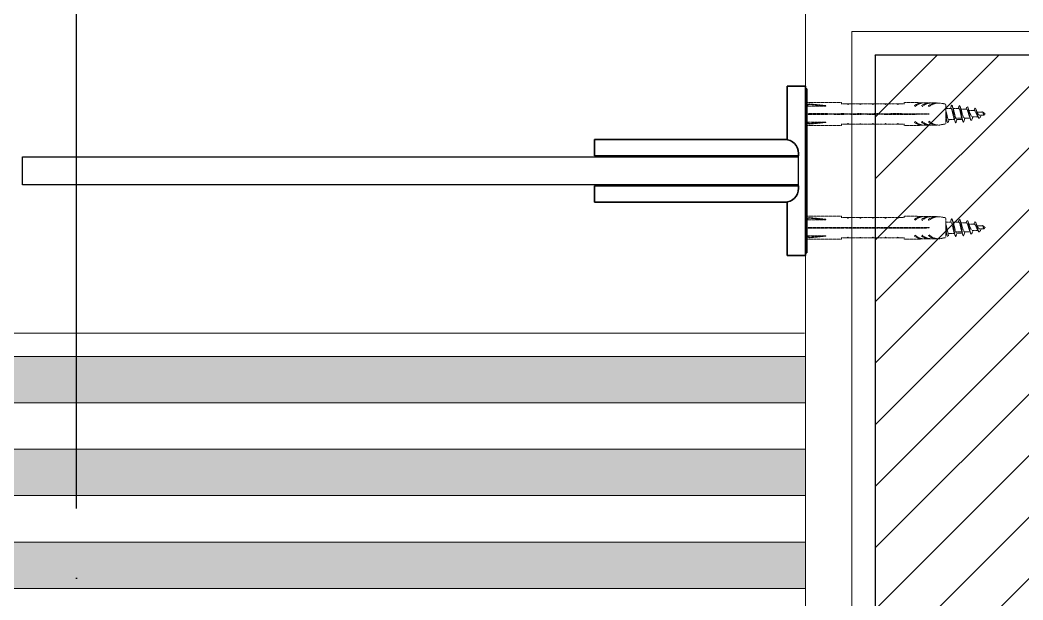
# Model space of a CAD drawing. Header units: inches. Extents: x 258415 to 640093, y 441672 to 945769.
# Drawn here: x 339791.5 to 340223.9, y 469379.2 to 469629.1 of the extents above; entities that cross this region are included whole.
import ezdxf

# ---------------------------------------------------------------- set-up
doc = ezdxf.new("R2010")
doc.units = ezdxf.units.IN
doc.header["$MEASUREMENT"] = 0
doc.linetypes.add('ACAD_ISO04W100', pattern=[30, 24, -3, 0, -3])
doc.linetypes.add('VERDECKT2', pattern=[0.1875, 0.125, -0.0625])
for name, color, linetype, lineweight in [('A-ANNO-IDEN', 4, 'Continuous', 18), ('Beschlag', 5, 'Continuous', 35), ('CQ Marble', 6, 'Continuous', 0), ('CQ plan and elev dimension', 252, 'Continuous', 35), ('Verdeckt', 250, 'VERDECKT2', 15)]:
    doc.layers.add(name, color=color, linetype=linetype, lineweight=lineweight)
for name, color, linetype in [('CQ Grg Gypsum', 41, 'Continuous'), ('CQ Wall plan', 3, 'Continuous'), ('GLASS INT', 4, 'Continuous'), ('grab bar', 7, 'Continuous'), ('Layer1', 1, 'Continuous'), ('xref grd floor$2$CQ Wall hatch_CHB', 8, 'Continuous')]:
    doc.layers.add(name, color=color, linetype=linetype)

# ---------------------------------------------------------------- blocks, each defined once
blk = doc.blocks.new('ff-12 wall plan')
at = {"layer": 'xref grd floor$2$CQ Wall hatch_CHB'}
h = blk.add_hatch(dxfattribs=at)
h.set_pattern_fill('ANSI31,_O', color=8, scale=150)
h.set_pattern_definition([(45, (0, 0), (-13.25825215, 13.25825215), [])])
h.paths.add_polyline_path([(310881.99, 469614.09), (310981.99, 469614.09), (310981.99, 467714.09), (310881.99, 467714.09)])
at = {"layer": 'CQ Wall plan'}
for q in [(310881.99, 467714.09, 0), (310981.99, 469614.09, 0)]:
    blk.add_line((310881.99, 469614.09, 0), q, dxfattribs=at)
blk = doc.blocks.new('ff-12 section line')
at = {"layer": 'Layer1', "linetype": 'ACAD_ISO04W100', "ltscale": 10}
blk.add_line((300724.23, 465241.23, 0), (300724.23, 470701.95, 0), dxfattribs=at)
blk = doc.blocks.new('ff-12 marble')
at = {"layer": 'CQ Marble', "elevation": 0}
for points in [[(312405.44, 469434.09), (312405.44, 467944.11), (312105.01, 467944.11), (312105.01, 467744.09), (311312.49, 467744.09), (311312.49, 467944.11), (311011.99, 467944.11), (311011.99, 469644.09), (310851.99, 469644.09), (310851.99, 467944.11)], [(312425.44, 469439.09), (312425.44, 467924.11), (312125.01, 467924.11), (312125.01, 467724.09), (311292.49, 467724.09), (311292.49, 467924.11), (310991.99, 467924.11), (310991.99, 469624.09), (310871.99, 469624.09), (310871.99, 467944.11)]]:
    blk.add_lwpolyline(points, dxfattribs=at)
blk = doc.blocks.new('mwe agitus L_7110 plan')
at = {"layer": 'Beschlag'}
for p, q in [((114944.03, 7980.54), (114936.03, 7980.54)), ((114936.03, 7974.54), (114936.03, 7980.54)), ((114944.03, 7980.54), (114944.03, 7974.54)), ((114944.03, 7979.34), (114944.53, 7979.34)), ((114944.53, 7979.34), (114944.53, 7974.54)), ((114936.03, 7974.54), (114936.03, 7957.45)), ((114944.03, 7913.54), (114944.03, 7974.54)), ((114944.53, 7913.54), (114944.53, 7974.54)), ((114853.03, 7957.54), (114859.03, 7957.54)), ((114853.03, 7957.54), (114853.03, 7950.54)), ((114859.03, 7957.54), (114935.03, 7957.54)), ((114935.03, 7957.54), (114936.03, 7957.54)), ((114936.03, 7957.54), (114936.03, 7957.45)), ((114941.03, 7951.54), (114941.03, 7950.54)), ((114859.03, 7950.54), (114853.03, 7950.54)), ((114854.23, 7950.54), (114854.23, 7950.04)), ((114941.03, 7950.54), (114859.03, 7950.54)), ((114940.84, 7950.04), (114940.84, 7950.54)), ((114855.24, 7937.54), (114855.24, 7938.04)), ((114940.84, 7937.54), (114940.84, 7938.04)), ((114853.03, 7937.54), (114853.03, 7930.54)), ((114853.03, 7937.54), (114859.03, 7937.54)), ((114859.03, 7937.54), (114941.03, 7937.54)), ((114941.03, 7937.54), (114941.03, 7936.54)), ((114859.03, 7930.54), (114853.03, 7930.54)), ((114935.03, 7930.54), (114859.03, 7930.54)), ((114936.03, 7930.54), (114935.03, 7930.54)), ((114936.03, 7930.62), (114936.03, 7930.54)), ((114936.03, 7930.62), (114936.03, 7913.54)), ((114936.03, 7907.54), (114936.03, 7913.54)), ((114944.03, 7913.54), (114944.03, 7907.54)), ((114944.53, 7913.54), (114944.53, 7908.74)), ((114944.03, 7908.74), (114944.53, 7908.74)), ((114944.03, 7907.54), (114936.03, 7907.54))]:
    blk.add_line(p, q, dxfattribs=at)
for centre, start, end in [((114935.03, 7951.54), 0, 90), ((114935.03, 7936.54), 270, 0)]:
    blk.add_arc(centre, 6, start, end, dxfattribs=at)
at = {"layer": 'Verdeckt'}
for p, q in [((114959.53, 7973.54), (114944.53, 7973.54)), ((114945.53, 7972.89), (114944.53, 7972.16)), ((114945.53, 7972.67), (114944.53, 7971.98)), ((114952.8, 7972.16), (114945.53, 7972.89)), ((114945.53, 7972.89), (114945.53, 7972.67)), ((114952.8, 7971.98), (114945.53, 7972.67)), ((114959.53, 7973.54), (114959.53, 7972.72)), ((114959.53, 7972.96), (114961.28, 7972.96)), ((114961.28, 7972.96), (114962.2, 7972.96)), ((114962.2, 7972.96), (114966.68, 7972.96)), ((114966.68, 7972.96), (114967.6, 7972.96)), ((114967.6, 7972.96), (114972.08, 7972.96)), ((114972.08, 7972.96), (114973, 7972.96)), ((114973, 7972.96), (114977.48, 7972.96)), ((114977.48, 7972.96), (114978.4, 7972.96)), ((114978.4, 7972.96), (114982.88, 7972.96)), ((114982.88, 7972.96), (114983.8, 7972.96)), ((114983.8, 7972.96), (114986.53, 7972.96)), ((114986.53, 7973.53), (114986.53, 7972.72)), ((114994.43, 7973.4), (114986.53, 7973.53)), ((114994.43, 7973.31), (114994.43, 7973.4)), ((114997.77, 7973.35), (114995.53, 7973.39)), ((114997.77, 7973.35), (114997.77, 7973.3)), ((115000.77, 7973.3), (114998.53, 7973.34)), ((115000.77, 7973.3), (115000.77, 7973.25)), ((115001.84, 7973.27), (115001.19, 7973.28)), ((114952.8, 7971.98), (114944.53, 7971.98)), ((114945.53, 7968.69), (114944.53, 7968.67)), ((114945.53, 7968.38), (114944.53, 7968.41)), ((114953.53, 7968.69), (114945.53, 7968.69)), ((114945.53, 7968.69), (114945.53, 7968.38)), ((114953.53, 7968.38), (114945.53, 7968.38)), ((114952.8, 7971.98), (114952.8, 7972.16)), ((114960.73, 7968.69), (114953.53, 7968.67)), ((114953.53, 7968.69), (114953.53, 7968.38)), ((114960.73, 7968.38), (114953.53, 7968.41)), ((114967.93, 7968.69), (114960.73, 7968.67)), ((114960.73, 7968.69), (114960.73, 7968.38)), ((114967.93, 7968.38), (114960.73, 7968.41)), ((114975.13, 7968.69), (114967.93, 7968.67)), ((114967.93, 7968.69), (114967.93, 7968.38)), ((114975.13, 7968.38), (114967.93, 7968.41)), ((114982.33, 7968.69), (114975.13, 7968.67)), ((114975.13, 7968.69), (114975.13, 7968.38)), ((114982.33, 7968.38), (114975.13, 7968.41)), ((114997.33, 7968.67), (114982.33, 7968.69)), ((114982.33, 7968.69), (114982.33, 7968.38)), ((114997.33, 7968.41), (114982.33, 7968.38)), ((114997.33, 7968.67), (114997.33, 7968.41)), ((115004.53, 7972.38), (115004.53, 7964.69)), ((115006.69, 7970.97), (115004.53, 7970.97)), ((115010.09, 7970.97), (115007.62, 7970.97)), ((115011.03, 7970.6), (115012.14, 7970.6)), ((115012.14, 7970.6), (115013.46, 7970.6)), ((115014.48, 7969.99), (115015.53, 7969.99)), ((115015.53, 7969.99), (115016.85, 7969.99)), ((115017.96, 7969.38), (115018.9, 7969.38)), ((115018.9, 7969.38), (115020.23, 7969.38)), ((114944.53, 7965.09), (114952.8, 7965.09)), ((114945.53, 7964.41), (114944.53, 7965.09)), ((114945.53, 7964.18), (114944.53, 7964.91)), ((114952.8, 7965.09), (114945.53, 7964.41)), ((114952.8, 7964.91), (114945.53, 7964.18)), ((114945.53, 7964.41), (114945.53, 7964.18)), ((114952.8, 7964.91), (114952.8, 7965.09)), ((114959.53, 7964.35), (114959.53, 7963.54)), ((114959.53, 7964.11), (114961.28, 7964.11)), ((114961.28, 7964.11), (114962.2, 7964.11)), ((114962.2, 7964.11), (114966.68, 7964.11)), ((114966.68, 7964.11), (114967.6, 7964.11)), ((114967.6, 7964.11), (114972.08, 7964.11)), ((114972.08, 7964.11), (114973, 7964.11)), ((114973, 7964.11), (114977.48, 7964.11)), ((114977.48, 7964.11), (114978.4, 7964.11)), ((114978.4, 7964.11), (114982.88, 7964.11)), ((114982.88, 7964.11), (114983.8, 7964.11)), ((114983.8, 7964.11), (114986.53, 7964.11)), ((114986.53, 7964.35), (114986.53, 7963.55)), ((115004.8, 7966.1), (115004.53, 7966.1)), ((115008.2, 7966.1), (115005.73, 7966.1)), ((115010.05, 7966.77), (115008.72, 7966.77)), ((115009.11, 7966.17), (115010.44, 7966.17)), ((115011.38, 7966.77), (115010.05, 7966.77)), ((115010.44, 7966.17), (115011.58, 7966.17)), ((115012.5, 7966.78), (115013.83, 7966.78)), ((115013.83, 7966.78), (115014.94, 7966.78)), ((115015.89, 7967.39), (115017.22, 7967.39)), ((115017.22, 7967.39), (115018.27, 7967.39)), ((115019.24, 7967.99), (115020.57, 7967.99)), ((115020.57, 7967.99), (115020.87, 7967.99)), ((114959.53, 7963.54), (114944.53, 7963.54)), ((114986.53, 7963.55), (114994.43, 7963.68)), ((114994.43, 7963.68), (114994.43, 7963.76)), ((114997.77, 7963.72), (114995.53, 7963.69)), ((114997.77, 7963.77), (114997.77, 7963.72)), ((115000.77, 7963.77), (114998.53, 7963.74)), ((115000.77, 7963.82), (115000.77, 7963.77)), ((115001.19, 7963.79), (115001.84, 7963.8)), ((114959.53, 7924.54), (114944.53, 7924.54)), ((114945.53, 7923.89), (114944.53, 7923.16)), ((114945.53, 7923.67), (114944.53, 7922.98)), ((114952.8, 7922.98), (114944.53, 7922.98)), ((114952.8, 7923.16), (114945.53, 7923.89)), ((114945.53, 7923.89), (114945.53, 7923.67)), ((114952.8, 7922.98), (114945.53, 7923.67)), ((114952.8, 7922.98), (114952.8, 7923.16)), ((114959.53, 7924.54), (114959.53, 7923.72)), ((114959.53, 7923.96), (114961.28, 7923.96)), ((114961.28, 7923.96), (114962.2, 7923.96)), ((114962.2, 7923.96), (114966.68, 7923.96)), ((114966.68, 7923.96), (114967.6, 7923.96)), ((114967.6, 7923.96), (114972.08, 7923.96)), ((114972.08, 7923.96), (114973, 7923.96)), ((114973, 7923.96), (114977.48, 7923.96)), ((114977.48, 7923.96), (114978.4, 7923.96)), ((114978.4, 7923.96), (114982.88, 7923.96)), ((114982.88, 7923.96), (114983.8, 7923.96)), ((114983.8, 7923.96), (114986.53, 7923.96)), ((114986.53, 7924.53), (114986.53, 7923.72)), ((114994.43, 7924.4), (114986.53, 7924.53)), ((114994.43, 7924.31), (114994.43, 7924.4)), ((114997.77, 7924.35), (114995.53, 7924.39)), ((114997.77, 7924.35), (114997.77, 7924.3)), ((115000.77, 7924.3), (114998.53, 7924.34)), ((115000.77, 7924.3), (115000.77, 7924.25)), ((115001.84, 7924.27), (115001.19, 7924.28)), ((115004.53, 7923.38), (115004.53, 7915.69)), ((115006.69, 7921.97), (115004.53, 7921.97)), ((115010.09, 7921.97), (115007.62, 7921.97)), ((115011.03, 7921.6), (115012.14, 7921.6)), ((115012.14, 7921.6), (115013.46, 7921.6)), ((115014.48, 7920.99), (115015.53, 7920.99)), ((115015.53, 7920.99), (115016.85, 7920.99)), ((114945.53, 7919.69), (114944.53, 7919.67)), ((114945.53, 7919.38), (114944.53, 7919.41)), ((114953.53, 7919.69), (114945.53, 7919.69)), ((114945.53, 7919.69), (114945.53, 7919.38)), ((114953.53, 7919.38), (114945.53, 7919.38)), ((114960.73, 7919.69), (114953.53, 7919.67)), ((114953.53, 7919.69), (114953.53, 7919.38)), ((114960.73, 7919.38), (114953.53, 7919.41)), ((114967.93, 7919.69), (114960.73, 7919.67)), ((114960.73, 7919.69), (114960.73, 7919.38)), ((114967.93, 7919.38), (114960.73, 7919.41)), ((114975.13, 7919.69), (114967.93, 7919.67)), ((114967.93, 7919.69), (114967.93, 7919.38)), ((114975.13, 7919.38), (114967.93, 7919.41)), ((114982.33, 7919.69), (114975.13, 7919.67)), ((114975.13, 7919.69), (114975.13, 7919.38)), ((114982.33, 7919.38), (114975.13, 7919.41)), ((114997.33, 7919.67), (114982.33, 7919.69)), ((114982.33, 7919.69), (114982.33, 7919.38)), ((114997.33, 7919.41), (114982.33, 7919.38)), ((114997.33, 7919.67), (114997.33, 7919.41)), ((115004.8, 7917.1), (115004.53, 7917.1)), ((115008.2, 7917.1), (115005.73, 7917.1)), ((115010.05, 7917.77), (115008.72, 7917.77)), ((115009.11, 7917.17), (115010.44, 7917.17)), ((115011.38, 7917.77), (115010.05, 7917.77)), ((115010.44, 7917.17), (115011.58, 7917.17)), ((115012.5, 7917.78), (115013.83, 7917.78)), ((115013.83, 7917.78), (115014.94, 7917.78)), ((115015.89, 7918.39), (115017.22, 7918.39)), ((115017.22, 7918.39), (115018.27, 7918.39)), ((115017.96, 7920.38), (115018.9, 7920.38)), ((115018.9, 7920.38), (115020.23, 7920.38)), ((115019.24, 7918.99), (115020.57, 7918.99)), ((115020.57, 7918.99), (115020.87, 7918.99)), ((114944.53, 7916.09), (114952.8, 7916.09)), ((114945.53, 7915.41), (114944.53, 7916.09)), ((114945.53, 7915.18), (114944.53, 7915.91)), ((114959.53, 7914.54), (114944.53, 7914.54)), ((114952.8, 7916.09), (114945.53, 7915.41)), ((114952.8, 7915.91), (114945.53, 7915.18)), ((114945.53, 7915.41), (114945.53, 7915.18)), ((114952.8, 7915.91), (114952.8, 7916.09)), ((114959.53, 7915.35), (114959.53, 7914.54)), ((114959.53, 7915.11), (114961.28, 7915.11)), ((114961.28, 7915.11), (114962.2, 7915.11)), ((114962.2, 7915.11), (114966.68, 7915.11)), ((114966.68, 7915.11), (114967.6, 7915.11)), ((114967.6, 7915.11), (114972.08, 7915.11)), ((114972.08, 7915.11), (114973, 7915.11)), ((114973, 7915.11), (114977.48, 7915.11)), ((114977.48, 7915.11), (114978.4, 7915.11)), ((114978.4, 7915.11), (114982.88, 7915.11)), ((114982.88, 7915.11), (114983.8, 7915.11)), ((114983.8, 7915.11), (114986.53, 7915.11)), ((114986.53, 7915.35), (114986.53, 7914.55)), ((114986.53, 7914.55), (114994.43, 7914.68)), ((114994.43, 7914.68), (114994.43, 7914.76)), ((114997.77, 7914.72), (114995.53, 7914.69)), ((114997.77, 7914.77), (114997.77, 7914.72)), ((115000.77, 7914.77), (114998.53, 7914.74)), ((115000.77, 7914.82), (115000.77, 7914.77)), ((115001.19, 7914.79), (115001.84, 7914.8))]:
    blk.add_line(p, q, dxfattribs=at)
for centre, start, end in [((115013.83, 7960.03), 72.8934, 73.0878), ((115013.83, 7960.03), 47.8437, 55.5321), ((115013.83, 7977.04), 307.9894, 312.1563), ((115013.83, 7977.04), 295.5634, 296.893), ((115013.83, 7911.03), 72.8934, 73.0878), ((115013.83, 7928.04), 295.5634, 296.893), ((115013.83, 7911.03), 47.8437, 55.5321), ((115013.83, 7928.04), 307.9894, 312.1563)]:
    blk.add_arc(centre, 11.47, start, end, dxfattribs=at)
for centre, major_axis, ratio, start_param, end_param in [((114961.28, 7971.46), (1.73, 0), 0.866667, 0.991293, 1.570796), ((114962.2, 7971.46), (1.73, 0), 0.866667, 1.261443, 1.838647), ((114959.07, 7968.54), (-5.77, 0), 0.866667, 4.111542, 4.132886), ((114964.78, 7968.54), (0, 5), 0.866667, 0.579503, 0.600847), ((114963.12, 7971.46), (0, -1.5), 0.866667, 3.450946, 3.721096), ((114966.68, 7971.46), (1.73, 0), 0.866667, 0.991293, 1.570796), ((114967.6, 7971.46), (1.73, 0), 0.866667, 1.261443, 1.838647), ((114964.47, 7968.54), (-5.77, 0), 0.866667, 4.111542, 4.132886), ((114970.18, 7968.54), (0, 5), 0.866667, 0.579503, 0.600847), ((114968.52, 7971.46), (0, -1.5), 0.866667, 3.450946, 3.721096), ((114972.08, 7971.46), (1.73, 0), 0.866667, 0.991293, 1.570796), ((114973, 7971.46), (1.73, 0), 0.866667, 1.261443, 1.838647), ((114969.87, 7968.54), (-5.77, 0), 0.866667, 4.111542, 4.132886), ((114975.58, 7968.54), (0, 5), 0.866667, 0.579503, 0.600847), ((114973.92, 7971.46), (0, -1.5), 0.866667, 3.450946, 3.721096), ((114977.48, 7971.46), (1.73, 0), 0.866667, 0.991293, 1.570796), ((114978.4, 7971.46), (1.73, 0), 0.866667, 1.261443, 1.838647), ((114975.27, 7968.54), (-5.77, 0), 0.866667, 4.111542, 4.132886), ((114980.98, 7968.54), (0, 5), 0.866667, 0.579503, 0.600847), ((114979.32, 7971.46), (0, -1.5), 0.866667, 3.450946, 3.721096), ((114982.88, 7971.46), (1.73, 0), 0.866667, 0.991293, 1.570796), ((114983.8, 7971.46), (1.73, 0), 0.866667, 1.261443, 1.838647), ((114980.67, 7968.54), (-5.77, 0), 0.866667, 4.111542, 4.132886), ((114986.38, 7968.54), (0, 5), 0.866667, 0.579503, 0.600847), ((114984.72, 7971.46), (0, -1.5), 0.866667, 3.450946, 3.721096), ((114994.67, 7968.54), (-5.52, 0), 0.880795, 4.755156, 5.439333), ((114995.42, 7968.54), (-5.51, 0), 0.880795, 4.693469, 5.550969), ((114997.67, 7968.54), (-5.46, 0), 0.880795, 4.693469, 5.448877), ((114998.42, 7968.54), (-5.45, 0), 0.880795, 4.693469, 5.562932), ((115000.67, 7968.54), (-5.41, 0), 0.880795, 4.693469, 5.458708), ((115001.42, 7968.54), (-5.39, 0), 0.880795, 4.75662, 5.575317), ((114988, 7968.54), (0, 4.97), 0.881047, 5.42242, 5.531413), ((114991, 7968.54), (0, 4.92), 0.881047, 5.410757, 5.522083), ((114994, 7968.54), (0, 4.87), 0.881047, 5.398685, 5.512476), ((114961.28, 7965.61), (-1.73, 0), 0.866667, 1.570796, 2.1503), ((114962.2, 7965.61), (-1.73, 0), 0.866667, 1.302946, 1.880149), ((114959.07, 7968.54), (-5.77, 0), 0.866667, 2.1503, 2.171643), ((114964.78, 7968.54), (0, 5), 0.866667, 2.540746, 2.562089), ((114963.12, 7965.61), (0, 1.5), 0.866667, 2.562089, 2.83224), ((114966.68, 7965.61), (-1.73, 0), 0.866667, 1.570796, 2.1503), ((114967.6, 7965.61), (-1.73, 0), 0.866667, 1.302946, 1.880149), ((114964.47, 7968.54), (-5.77, 0), 0.866667, 2.1503, 2.171643), ((114970.18, 7968.54), (0, 5), 0.866667, 2.540746, 2.562089), ((114968.52, 7965.61), (0, 1.5), 0.866667, 2.562089, 2.83224), ((114972.08, 7965.61), (-1.73, 0), 0.866667, 1.570796, 2.1503), ((114973, 7965.61), (-1.73, 0), 0.866667, 1.302946, 1.880149), ((114969.87, 7968.54), (-5.77, 0), 0.866667, 2.1503, 2.171643), ((114975.58, 7968.54), (0, 5), 0.866667, 2.540746, 2.562089), ((114973.92, 7965.61), (0, 1.5), 0.866667, 2.562089, 2.83224), ((114977.48, 7965.61), (-1.73, 0), 0.866667, 1.570796, 2.1503), ((114978.4, 7965.61), (-1.73, 0), 0.866667, 1.302946, 1.880149), ((114975.27, 7968.54), (-5.77, 0), 0.866667, 2.1503, 2.171643), ((114980.98, 7968.54), (0, 5), 0.866667, 2.540746, 2.562089), ((114979.32, 7965.61), (0, 1.5), 0.866667, 2.562089, 2.83224), ((114982.88, 7965.61), (-1.73, 0), 0.866667, 1.570796, 2.1503), ((114983.8, 7965.61), (-1.73, 0), 0.866667, 1.302946, 1.880149), ((114980.67, 7968.54), (-5.77, 0), 0.866667, 2.1503, 2.171643), ((114986.38, 7968.54), (0, 5), 0.866667, 2.540746, 2.562089), ((114984.72, 7965.61), (0, 1.5), 0.866667, 2.562089, 2.83224), ((114988, 7968.54), (0, 4.97), 0.881047, 3.893365, 4.002358), ((114994.67, 7968.54), (-5.52, 0), 0.880795, 0.843853, 1.528029), ((114995.42, 7968.54), (-5.51, 0), 0.880795, 0.732216, 1.589716), ((114991, 7968.54), (0, 4.92), 0.881047, 3.902695, 4.014021), ((114997.67, 7968.54), (-5.46, 0), 0.880795, 0.834308, 1.589716), ((114998.42, 7968.54), (-5.45, 0), 0.880795, 0.720254, 1.589716), ((114994, 7968.54), (0, 4.87), 0.881047, 3.912302, 4.026093), ((115000.67, 7968.54), (-5.41, 0), 0.880795, 0.824478, 1.589716), ((115001.42, 7968.54), (-5.39, 0), 0.880795, 0.707868, 1.526566), ((114961.28, 7922.46), (1.73, 0), 0.866667, 0.991293, 1.570796), ((114962.2, 7922.46), (1.73, 0), 0.866667, 1.261443, 1.838647), ((114959.07, 7919.54), (-5.77, 0), 0.866667, 4.111542, 4.132886), ((114964.78, 7919.54), (0, 5), 0.866667, 0.579503, 0.600847), ((114963.12, 7922.46), (0, -1.5), 0.866667, 3.450946, 3.721096), ((114966.68, 7922.46), (1.73, 0), 0.866667, 0.991293, 1.570796), ((114967.6, 7922.46), (1.73, 0), 0.866667, 1.261443, 1.838647), ((114964.47, 7919.54), (-5.77, 0), 0.866667, 4.111542, 4.132886), ((114970.18, 7919.54), (0, 5), 0.866667, 0.579503, 0.600847), ((114968.52, 7922.46), (0, -1.5), 0.866667, 3.450946, 3.721096), ((114972.08, 7922.46), (1.73, 0), 0.866667, 0.991293, 1.570796), ((114973, 7922.46), (1.73, 0), 0.866667, 1.261443, 1.838647), ((114969.87, 7919.54), (-5.77, 0), 0.866667, 4.111542, 4.132886), ((114975.58, 7919.54), (0, 5), 0.866667, 0.579503, 0.600847), ((114973.92, 7922.46), (0, -1.5), 0.866667, 3.450946, 3.721096), ((114977.48, 7922.46), (1.73, 0), 0.866667, 0.991293, 1.570796), ((114978.4, 7922.46), (1.73, 0), 0.866667, 1.261443, 1.838647), ((114975.27, 7919.54), (-5.77, 0), 0.866667, 4.111542, 4.132886), ((114980.98, 7919.54), (0, 5), 0.866667, 0.579503, 0.600847), ((114979.32, 7922.46), (0, -1.5), 0.866667, 3.450946, 3.721096), ((114982.88, 7922.46), (1.73, 0), 0.866667, 0.991293, 1.570796), ((114983.8, 7922.46), (1.73, 0), 0.866667, 1.261443, 1.838647), ((114980.67, 7919.54), (-5.77, 0), 0.866667, 4.111542, 4.132886), ((114986.38, 7919.54), (0, 5), 0.866667, 0.579503, 0.600847), ((114984.72, 7922.46), (0, -1.5), 0.866667, 3.450946, 3.721096), ((114994.67, 7919.54), (-5.52, 0), 0.880795, 4.755156, 5.439333), ((114988, 7919.54), (0, 4.97), 0.881047, 5.42242, 5.531413), ((114995.42, 7919.54), (-5.51, 0), 0.880795, 4.693469, 5.550969), ((114997.67, 7919.54), (-5.46, 0), 0.880795, 4.693469, 5.448877), ((114991, 7919.54), (0, 4.92), 0.881047, 5.410757, 5.522083), ((114998.42, 7919.54), (-5.45, 0), 0.880795, 4.693469, 5.562932), ((115000.67, 7919.54), (-5.41, 0), 0.880795, 4.693469, 5.458708), ((114994, 7919.54), (0, 4.87), 0.881047, 5.398685, 5.512476), ((115001.42, 7919.54), (-5.39, 0), 0.880795, 4.75662, 5.575317), ((114991, 7919.54), (0, 4.92), 0.881047, 3.902695, 4.014021), ((114998.42, 7919.54), (-5.45, 0), 0.880795, 0.720254, 1.589716), ((114994, 7919.54), (0, 4.87), 0.881047, 3.912302, 4.026093), ((115001.42, 7919.54), (-5.39, 0), 0.880795, 0.707868, 1.526566), ((114961.28, 7916.61), (-1.73, 0), 0.866667, 1.570796, 2.1503), ((114962.2, 7916.61), (-1.73, 0), 0.866667, 1.302946, 1.880149), ((114959.07, 7919.54), (-5.77, 0), 0.866667, 2.1503, 2.171643), ((114964.78, 7919.54), (0, 5), 0.866667, 2.540746, 2.562089), ((114963.12, 7916.61), (0, 1.5), 0.866667, 2.562089, 2.83224), ((114966.68, 7916.61), (-1.73, 0), 0.866667, 1.570796, 2.1503), ((114967.6, 7916.61), (-1.73, 0), 0.866667, 1.302946, 1.880149), ((114964.47, 7919.54), (-5.77, 0), 0.866667, 2.1503, 2.171643), ((114970.18, 7919.54), (0, 5), 0.866667, 2.540746, 2.562089), ((114968.52, 7916.61), (0, 1.5), 0.866667, 2.562089, 2.83224), ((114972.08, 7916.61), (-1.73, 0), 0.866667, 1.570796, 2.1503), ((114973, 7916.61), (-1.73, 0), 0.866667, 1.302946, 1.880149), ((114969.87, 7919.54), (-5.77, 0), 0.866667, 2.1503, 2.171643), ((114975.58, 7919.54), (0, 5), 0.866667, 2.540746, 2.562089), ((114973.92, 7916.61), (0, 1.5), 0.866667, 2.562089, 2.83224), ((114977.48, 7916.61), (-1.73, 0), 0.866667, 1.570796, 2.1503), ((114978.4, 7916.61), (-1.73, 0), 0.866667, 1.302946, 1.880149), ((114975.27, 7919.54), (-5.77, 0), 0.866667, 2.1503, 2.171643), ((114980.98, 7919.54), (0, 5), 0.866667, 2.540746, 2.562089), ((114979.32, 7916.61), (0, 1.5), 0.866667, 2.562089, 2.83224), ((114982.88, 7916.61), (-1.73, 0), 0.866667, 1.570796, 2.1503), ((114983.8, 7916.61), (-1.73, 0), 0.866667, 1.302946, 1.880149), ((114980.67, 7919.54), (-5.77, 0), 0.866667, 2.1503, 2.171643), ((114986.38, 7919.54), (0, 5), 0.866667, 2.540746, 2.562089), ((114984.72, 7916.61), (0, 1.5), 0.866667, 2.562089, 2.83224), ((114988, 7919.54), (0, 4.97), 0.881047, 3.893365, 4.002358), ((114994.67, 7919.54), (-5.52, 0), 0.880795, 0.843853, 1.528029), ((114995.42, 7919.54), (-5.51, 0), 0.880795, 0.732216, 1.589716), ((114997.67, 7919.54), (-5.46, 0), 0.880795, 0.834308, 1.589716), ((115000.67, 7919.54), (-5.41, 0), 0.880795, 0.824478, 1.589716)]:
    blk.add_ellipse(centre, major_axis=major_axis, ratio=ratio, start_param=start_param, end_param=end_param, dxfattribs=at)
for points in [[(115001.92, 7973.26), (115001.89, 7973.27), (115001.86, 7973.27), (115001.84, 7973.27)], [(115006.5, 7970.97), (115006.6, 7971.28), (115006.7, 7971.6), (115006.8, 7971.92)], [(115007.32, 7971.92), (115007.48, 7971.41), (115007.64, 7970.9), (115007.81, 7970.41)], [(115009.9, 7970.97), (115009.99, 7971.23), (115010.07, 7971.48), (115010.14, 7971.74)], [(115010.67, 7971.73), (115010.85, 7971.13), (115011.04, 7970.52), (115011.25, 7969.96)], [(115013.26, 7970.6), (115013.33, 7970.8), (115013.4, 7971), (115013.46, 7971.21)], [(115014.08, 7971.16), (115014.28, 7970.52), (115014.5, 7969.86), (115014.75, 7969.32)], [(115004.61, 7966.66), (115004.59, 7966.75), (115004.56, 7966.84), (115004.53, 7966.94)], [(115005.1, 7965.15), (115004.94, 7965.66), (115004.79, 7966.17), (115004.61, 7966.66)], [(115005.92, 7966.1), (115005.82, 7965.79), (115005.72, 7965.47), (115005.62, 7965.15)], [(115008.49, 7965.17), (115008.34, 7965.67), (115008.18, 7966.18), (115008.01, 7966.66)], [(115008.72, 7966.77), (115008.85, 7966.39), (115008.98, 7966.19), (115009.11, 7966.18)], [(115009.31, 7966.17), (115009.2, 7965.85), (115009.1, 7965.51), (115009, 7965.18)], [(115011.38, 7966.77), (115011.39, 7966.75), (115011.39, 7966.72), (115011.4, 7966.7)], [(115011.79, 7965.54), (115011.66, 7965.93), (115011.54, 7966.32), (115011.4, 7966.7)], [(115015.14, 7966.19), (115015.01, 7966.58), (115014.87, 7966.97), (115014.73, 7967.33)], [(115018.37, 7967.13), (115018.26, 7967.41), (115018.15, 7967.67), (115018.03, 7967.9)], [(115001.84, 7963.8), (115001.86, 7963.8), (115001.89, 7963.8), (115001.92, 7963.81)], [(115001.92, 7924.26), (115001.89, 7924.27), (115001.86, 7924.27), (115001.84, 7924.27)], [(115006.5, 7921.97), (115006.6, 7922.28), (115006.7, 7922.6), (115006.8, 7922.92)], [(115007.32, 7922.92), (115007.48, 7922.41), (115007.64, 7921.9), (115007.81, 7921.41)], [(115009.9, 7921.97), (115009.99, 7922.23), (115010.07, 7922.48), (115010.14, 7922.74)], [(115010.67, 7922.73), (115010.85, 7922.13), (115011.04, 7921.52), (115011.25, 7920.96)], [(115013.26, 7921.6), (115013.33, 7921.8), (115013.4, 7922), (115013.46, 7922.21)], [(115014.08, 7922.16), (115014.28, 7921.52), (115014.5, 7920.86), (115014.75, 7920.32)], [(115004.61, 7917.66), (115004.59, 7917.75), (115004.56, 7917.84), (115004.53, 7917.94)], [(115005.1, 7916.15), (115004.94, 7916.66), (115004.79, 7917.17), (115004.61, 7917.66)], [(115005.92, 7917.1), (115005.82, 7916.79), (115005.72, 7916.47), (115005.62, 7916.15)], [(115008.49, 7916.17), (115008.34, 7916.67), (115008.18, 7917.18), (115008.01, 7917.66)], [(115008.72, 7917.77), (115008.85, 7917.39), (115008.98, 7917.19), (115009.11, 7917.18)], [(115009.31, 7917.17), (115009.2, 7916.85), (115009.1, 7916.51), (115009, 7916.18)], [(115011.38, 7917.77), (115011.39, 7917.75), (115011.39, 7917.72), (115011.4, 7917.7)], [(115011.79, 7916.54), (115011.66, 7916.93), (115011.54, 7917.32), (115011.4, 7917.7)], [(115015.14, 7917.19), (115015.01, 7917.58), (115014.87, 7917.97), (115014.73, 7918.33)], [(115018.37, 7918.13), (115018.26, 7918.41), (115018.15, 7918.67), (115018.03, 7918.9)], [(115001.84, 7914.8), (115001.86, 7914.8), (115001.89, 7914.8), (115001.92, 7914.81)]]:
    blk.add_open_spline(points, degree=3, dxfattribs=at)
for points, weights in [([(115004.11, 7972.88), (115003.06, 7973.06), (115001.92, 7973.26)], [1, 1.00091512962, 1]), ([(115001.92, 7963.81), (115003.06, 7964.01), (115004.11, 7964.2)], [1, 1.00091512949, 1]), ([(115004.11, 7923.88), (115003.06, 7924.06), (115001.92, 7924.26)], [1, 1.00091512962, 1]), ([(115001.92, 7914.81), (115003.06, 7915.01), (115004.11, 7915.2)], [1, 1.00091512949, 1])]:
    blk.add_rational_spline(points, weights, degree=2, dxfattribs=at)
for points, knots in [([(115004.53, 7972.38), (115004.53, 7972.44), (115004.51, 7972.52), (115004.46, 7972.63), (115004.42, 7972.69), (115004.34, 7972.78), (115004.27, 7972.82), (115004.19, 7972.86), (115004.15, 7972.87), (115004.11, 7972.88)], [0.22249898, 0.22249898, 0.22249898, 0.22249898, 0.24108188, 0.24108188, 0.25963222, 0.25963222, 0.27815161, 0.27815161, 0.28839206, 0.28839206, 0.28839206, 0.28839206]), ([(115005.73, 7966.1), (115005.72, 7966.1), (115005.71, 7966.1), (115005.69, 7966.11), (115005.49, 7966.18), (115005.29, 7966.81), (115005.08, 7967.66), (115004.9, 7968.44), (115004.71, 7969.37), (115004.53, 7970.03)], [5.525185, 5.525185, 5.525185, 5.525185, 5.605146, 5.605146, 5.605146, 6.726175, 6.726175, 6.726175, 7.757318, 7.757318, 7.757318, 7.757318]), ([(115005.62, 7965.15), (115005.45, 7964.58), (115005.28, 7964.57), (115005.1, 7965.15), (115004.92, 7965.74), (115004.74, 7966.93), (115004.56, 7968.2), (115004.55, 7968.28), (115004.54, 7968.35), (115004.53, 7968.43)], [5.039407, 5.039407, 5.039407, 5.039407, 6.00751, 6.00751, 6.00751, 7.008762, 7.008762, 7.008762, 7.068583, 7.068583, 7.068583, 7.068583]), ([(115008.01, 7966.67), (115007.92, 7966.93), (115007.83, 7967.27), (115007.74, 7967.66), (115007.54, 7968.5), (115007.33, 7969.53), (115007.13, 7970.2), (115006.98, 7970.68), (115006.84, 7970.96), (115006.69, 7970.96)], [6.217762, 6.217762, 6.217762, 6.217762, 6.726175, 6.726175, 6.726175, 7.847204, 7.847204, 7.847204, 8.666778, 8.666778, 8.666778, 8.666778]), ([(115008.35, 7965.76), (115008.17, 7966.64), (115007.99, 7968), (115007.81, 7969.25), (115007.63, 7970.51), (115007.45, 7971.61), (115007.27, 7972.09), (115007.11, 7972.5), (115006.96, 7972.42), (115006.8, 7971.92)], [0, 0, 0, 0, 1.001252, 1.001252, 1.001252, 2.002503, 2.002503, 2.002503, 2.86937, 2.86937, 2.86937, 2.86937]), ([(115008.72, 7966.77), (115008.52, 7967.39), (115008.32, 7968.41), (115008.12, 7969.27), (115008.01, 7969.72), (115007.91, 7970.11), (115007.81, 7970.4)], [0, 0, 0, 0, 1.121029, 1.121029, 1.121029, 1.691015, 1.691015, 1.691015, 1.691015]), ([(115011.38, 7966.77), (115011.18, 7967.39), (115010.97, 7968.41), (115010.77, 7969.27), (115010.57, 7970.14), (115010.37, 7970.82), (115010.17, 7970.95), (115010.14, 7970.96), (115010.11, 7970.97), (115010.09, 7970.97)], [0, 0, 0, 0, 1.121029, 1.121029, 1.121029, 2.242058, 2.242058, 2.242058, 2.383592, 2.383592, 2.383592, 2.383592]), ([(115011.67, 7965.98), (115011.6, 7966.29), (115011.53, 7966.67), (115011.39, 7967.52), (115011.32, 7967.98), (115011.18, 7968.91), (115011.12, 7969.38), (115010.98, 7970.27), (115010.91, 7970.67), (115010.77, 7971.37), (115010.7, 7971.65), (115010.56, 7972.04), (115010.49, 7972.15), (115010.35, 7972.19), (115010.28, 7972.11), (115010.19, 7971.88), (115010.17, 7971.82), (115010.14, 7971.74)], [0, 0, 0, 0, 0.141005, 0.141005, 0.282722, 0.282722, 0.42515, 0.42515, 0.568289, 0.568289, 0.71214, 0.71214, 0.856702, 0.856702, 1.001975, 1.001975, 1.051124, 1.051124, 1.051124, 1.051124]), ([(115011.25, 7969.96), (115011.42, 7969.49), (115011.6, 7968.83), (115011.77, 7968.23), (115011.97, 7967.54), (115012.18, 7966.98), (115012.38, 7966.83), (115012.42, 7966.8), (115012.46, 7966.78), (115012.5, 7966.78)], [4.669745, 4.669745, 4.669745, 4.669745, 5.631784, 5.631784, 5.631784, 6.758141, 6.758141, 6.758141, 6.986215, 6.986215, 6.986215, 6.986215]), ([(115013.46, 7971.21), (115013.51, 7971.33), (115013.55, 7971.44), (115013.66, 7971.65), (115013.73, 7971.7), (115013.87, 7971.64), (115013.94, 7971.53), (115014.09, 7971.16), (115014.16, 7970.91), (115014.3, 7970.29), (115014.37, 7969.94), (115014.52, 7969.18), (115014.59, 7968.78), (115014.73, 7967.99), (115014.8, 7967.61), (115014.94, 7966.92), (115015.01, 7966.61), (115015.16, 7966.12), (115015.23, 7965.94), (115015.37, 7965.71), (115015.44, 7965.67), (115015.59, 7965.74), (115015.66, 7965.85), (115015.75, 7966.09), (115015.78, 7966.17), (115015.81, 7966.25)], [1.133757, 1.133757, 1.133757, 1.133757, 1.209083, 1.209083, 1.336321, 1.336321, 1.462139, 1.462139, 1.586537, 1.586537, 1.709515, 1.709515, 1.831074, 1.831074, 1.951213, 1.951213, 2.069934, 2.069934, 2.187236, 2.187236, 2.30312, 2.30312, 2.417587, 2.417587, 2.459529, 2.459529, 2.459529, 2.459529]), ([(115013.46, 7970.59), (115013.58, 7970.59), (115013.7, 7970.44), (115013.82, 7970.18), (115014.02, 7969.72), (115014.22, 7968.93), (115014.43, 7968.23), (115014.53, 7967.89), (115014.63, 7967.58), (115014.73, 7967.34)], [3.852694, 3.852694, 3.852694, 3.852694, 4.505427, 4.505427, 4.505427, 5.631784, 5.631784, 5.631784, 6.184919, 6.184919, 6.184919, 6.184919]), ([(115014.75, 7969.32), (115014.77, 7969.27), (115014.8, 7969.22), (115014.82, 7969.17), (115015.02, 7968.71), (115015.23, 7968.15), (115015.43, 7967.8), (115015.58, 7967.54), (115015.74, 7967.39), (115015.89, 7967.39)], [11.139203, 11.139203, 11.139203, 11.139203, 11.263569, 11.263569, 11.263569, 12.389925, 12.389925, 12.389925, 13.240665, 13.240665, 13.240665, 13.240665]), ([(115016.61, 7969.99), (115016.65, 7970.11), (115016.7, 7970.24), (115016.76, 7970.42), (115016.78, 7970.47), (115016.8, 7970.53)], [0.06359661, 0.06359661, 0.06359661, 0.06359661, 0.10532024, 0.10532024, 0.12276993, 0.12276993, 0.12276993, 0.12276993]), ([(115016.8, 7970.53), (115016.82, 7970.6), (115016.85, 7970.66), (115016.94, 7970.87), (115017.01, 7970.96), (115017.14, 7971.03), (115017.2, 7971.01), (115017.34, 7970.84), (115017.4, 7970.7), (115017.53, 7970.34), (115017.6, 7970.11), (115017.73, 7969.61), (115017.79, 7969.33), (115017.92, 7968.77), (115017.99, 7968.49), (115018.12, 7967.95), (115018.18, 7967.7), (115018.31, 7967.28), (115018.38, 7967.1), (115018.51, 7966.83), (115018.57, 7966.74), (115018.68, 7966.67), (115018.73, 7966.67), (115018.78, 7966.69)], [0.4925693, 0.4925693, 0.4925693, 0.4925693, 0.5284435, 0.5284435, 0.6269361, 0.6269361, 0.7231847, 0.7231847, 0.8171512, 0.8171512, 0.9087595, 0.9087595, 0.9979074, 0.9979074, 1.084475, 1.084475, 1.1683309, 1.1683309, 1.2493369, 1.2493369, 1.3273506, 1.3273506, 1.3834678, 1.3834678, 1.3834678, 1.3834678]), ([(115016.85, 7969.99), (115016.86, 7969.99), (115016.86, 7969.99), (115016.86, 7969.99), (115017.07, 7969.98), (115017.27, 7969.63), (115017.47, 7969.17), (115017.66, 7968.75), (115017.84, 7968.26), (115018.03, 7967.9)], [10.1164, 10.1164, 10.1164, 10.1164, 10.137212, 10.137212, 10.137212, 11.263569, 11.263569, 11.263569, 12.285525, 12.285525, 12.285525, 12.285525]), ([(115019.58, 7967.69), (115019.57, 7967.67), (115019.56, 7967.64), (115019.46, 7967.44), (115019.38, 7967.27), (115019.23, 7967.01), (115019.15, 7966.9), (115018.99, 7966.78), (115018.91, 7966.77), (115018.76, 7966.84), (115018.68, 7966.93), (115018.52, 7967.2), (115018.45, 7967.39), (115018.29, 7967.83), (115018.22, 7968.09), (115018.06, 7968.65), (115017.99, 7968.95), (115017.83, 7969.52), (115017.76, 7969.8), (115017.61, 7970.3), (115017.53, 7970.51), (115017.38, 7970.84), (115017.31, 7970.94), (115017.22, 7970.99), (115017.21, 7970.99), (115017.2, 7971)], [0.256538, 0.256538, 0.256538, 0.256538, 0.2647521, 0.2647521, 0.3246521, 0.3246521, 0.3887981, 0.3887981, 0.4569643, 0.4569643, 0.5289243, 0.5289243, 0.6044546, 0.6044546, 0.6833374, 0.6833374, 0.7653615, 0.7653615, 0.8503234, 0.8503234, 0.9380273, 0.9380273, 1.0282852, 1.0282852, 1.0416025, 1.0416025, 1.0416025, 1.0416025]), ([(115017.59, 7970.34), (115017.69, 7970.06), (115017.79, 7969.78), (115017.96, 7969.38), (115018.02, 7969.25), (115018.15, 7969), (115018.22, 7968.89), (115018.29, 7968.79)], [0, 0, 0, 0, 0.0915925, 0.0915925, 0.1400477, 0.1400477, 0.1904754, 0.1904754, 0.1904754, 0.1904754]), ([(115018.29, 7968.79), (115018.35, 7968.71), (115018.41, 7968.63), (115018.48, 7968.55), (115018.68, 7968.29), (115018.88, 7968.08), (115019.09, 7968.01), (115019.14, 7968), (115019.19, 7967.99), (115019.24, 7967.99)], [17.676672, 17.676672, 17.676672, 17.676672, 18.02171, 18.02171, 18.02171, 19.148067, 19.148067, 19.148067, 19.434621, 19.434621, 19.434621, 19.434621]), ([(115019.94, 7969.38), (115019.94, 7969.39), (115019.94, 7969.39), (115020.01, 7969.47), (115020.07, 7969.52), (115020.19, 7969.55), (115020.25, 7969.54), (115020.35, 7969.47), (115020.39, 7969.44), (115020.47, 7969.35), (115020.5, 7969.3), (115020.54, 7969.24)], [1.774707, 1.774707, 1.774707, 1.774707, 1.7777175, 1.7777175, 1.8267901, 1.8267901, 1.8717247, 1.8717247, 1.8995479, 1.8995479, 1.9249246, 1.9249246, 1.9249246, 1.9249246]), ([(115020.23, 7969.38), (115020.33, 7969.38), (115020.42, 7969.34), (115020.52, 7969.26), (115020.53, 7969.26), (115020.54, 7969.25), (115020.54, 7969.24)], [16.3528951, 16.3528951, 16.3528951, 16.3528951, 16.8953529, 16.8953529, 16.8953529, 16.9375936, 16.9375936, 16.9375936, 16.9375936]), ([(115020.54, 7969.24), (115020.56, 7969.19), (115020.58, 7969.12), (115020.61, 7968.95), (115020.63, 7968.86), (115020.66, 7968.67), (115020.68, 7968.58), (115020.71, 7968.41), (115020.73, 7968.33), (115020.76, 7968.19), (115020.78, 7968.13), (115020.81, 7968.04), (115020.83, 7968.01), (115020.86, 7967.99), (115020.87, 7967.99), (115020.89, 7968)], [0, 0, 0, 0, 0.03095, 0.03095, 0.0604781, 0.0604781, 0.0885852, 0.0885852, 0.1152723, 0.1152723, 0.140541, 0.140541, 0.1643932, 0.1643932, 0.1843521, 0.1843521, 0.1843521, 0.1843521]), ([(115004.11, 7964.2), (115004.15, 7964.2), (115004.19, 7964.21), (115004.27, 7964.25), (115004.34, 7964.29), (115004.42, 7964.38), (115004.46, 7964.44), (115004.51, 7964.56), (115004.53, 7964.63), (115004.53, 7964.69)], [0.00825641, 0.00825641, 0.00825641, 0.00825641, 0.01849686, 0.01849686, 0.03701625, 0.03701625, 0.05556659, 0.05556659, 0.07414949, 0.07414949, 0.07414949, 0.07414949]), ([(115009, 7965.18), (115008.99, 7965.15), (115008.98, 7965.11), (115008.9, 7964.88), (115008.83, 7964.76), (115008.69, 7964.73), (115008.62, 7964.82), (115008.49, 7965.16), (115008.42, 7965.42), (115008.35, 7965.76)], [1.8651015, 1.8651015, 1.8651015, 1.8651015, 1.8885543, 1.8885543, 2.0388075, 2.0388075, 2.1876534, 2.1876534, 2.3372053, 2.3372053, 2.3372053, 2.3372053]), ([(115011.67, 7965.98), (115011.74, 7965.67), (115011.81, 7965.43), (115011.95, 7965.13), (115012.02, 7965.07), (115012.17, 7965.12), (115012.24, 7965.23), (115012.33, 7965.48), (115012.34, 7965.53), (115012.36, 7965.58)], [0, 0, 0, 0, 0.1400278, 0.1400278, 0.2786341, 0.2786341, 0.4158188, 0.4158188, 0.4474723, 0.4474723, 0.4474723, 0.4474723]), ([(115012.75, 7966.78), (115012.7, 7966.63), (115012.65, 7966.48), (115012.52, 7966.08), (115012.44, 7965.83), (115012.36, 7965.58)], [0.0736203, 0.0736203, 0.0736203, 0.0736203, 0.1220629, 0.1220629, 0.2015091, 0.2015091, 0.2015091, 0.2015091]), ([(115016.21, 7967.39), (115016.12, 7967.16), (115016.04, 7966.93), (115015.91, 7966.55), (115015.86, 7966.4), (115015.81, 7966.25)], [0.0809407, 0.0809407, 0.0809407, 0.0809407, 0.157685, 0.157685, 0.2055442, 0.2055442, 0.2055442, 0.2055442]), ([(115019.73, 7967.99), (115019.71, 7967.96), (115019.69, 7967.93), (115019.64, 7967.83), (115019.61, 7967.76), (115019.58, 7967.69)], [0.08079888, 0.08079888, 0.08079888, 0.08079888, 0.09328399, 0.09328399, 0.11914722, 0.11914722, 0.11914722, 0.11914722]), ([(115004.53, 7923.38), (115004.53, 7923.44), (115004.51, 7923.52), (115004.46, 7923.63), (115004.42, 7923.69), (115004.34, 7923.78), (115004.27, 7923.82), (115004.19, 7923.86), (115004.15, 7923.87), (115004.11, 7923.88)], [0.22249898, 0.22249898, 0.22249898, 0.22249898, 0.24108188, 0.24108188, 0.25963222, 0.25963222, 0.27815161, 0.27815161, 0.28839206, 0.28839206, 0.28839206, 0.28839206]), ([(115005.73, 7917.1), (115005.72, 7917.1), (115005.71, 7917.1), (115005.69, 7917.11), (115005.49, 7917.18), (115005.29, 7917.81), (115005.08, 7918.66), (115004.9, 7919.44), (115004.71, 7920.37), (115004.53, 7921.03)], [5.525185, 5.525185, 5.525185, 5.525185, 5.605146, 5.605146, 5.605146, 6.726175, 6.726175, 6.726175, 7.757318, 7.757318, 7.757318, 7.757318]), ([(115008.01, 7917.67), (115007.92, 7917.93), (115007.83, 7918.27), (115007.74, 7918.66), (115007.54, 7919.5), (115007.33, 7920.53), (115007.13, 7921.2), (115006.98, 7921.68), (115006.84, 7921.96), (115006.69, 7921.96)], [6.217762, 6.217762, 6.217762, 6.217762, 6.726175, 6.726175, 6.726175, 7.847204, 7.847204, 7.847204, 8.666778, 8.666778, 8.666778, 8.666778]), ([(115008.35, 7916.76), (115008.17, 7917.64), (115007.99, 7919), (115007.81, 7920.25), (115007.63, 7921.51), (115007.45, 7922.61), (115007.27, 7923.09), (115007.11, 7923.5), (115006.96, 7923.42), (115006.8, 7922.92)], [0, 0, 0, 0, 1.001252, 1.001252, 1.001252, 2.002503, 2.002503, 2.002503, 2.86937, 2.86937, 2.86937, 2.86937]), ([(115008.72, 7917.77), (115008.52, 7918.39), (115008.32, 7919.41), (115008.12, 7920.27), (115008.01, 7920.72), (115007.91, 7921.11), (115007.81, 7921.4)], [0, 0, 0, 0, 1.121029, 1.121029, 1.121029, 1.691015, 1.691015, 1.691015, 1.691015]), ([(115011.38, 7917.77), (115011.18, 7918.39), (115010.97, 7919.41), (115010.77, 7920.27), (115010.57, 7921.14), (115010.37, 7921.82), (115010.17, 7921.95), (115010.14, 7921.96), (115010.11, 7921.97), (115010.09, 7921.97)], [0, 0, 0, 0, 1.121029, 1.121029, 1.121029, 2.242058, 2.242058, 2.242058, 2.383592, 2.383592, 2.383592, 2.383592]), ([(115011.67, 7916.98), (115011.6, 7917.29), (115011.53, 7917.67), (115011.39, 7918.52), (115011.32, 7918.98), (115011.18, 7919.91), (115011.12, 7920.38), (115010.98, 7921.27), (115010.91, 7921.67), (115010.77, 7922.37), (115010.7, 7922.65), (115010.56, 7923.04), (115010.49, 7923.15), (115010.35, 7923.19), (115010.28, 7923.11), (115010.19, 7922.88), (115010.17, 7922.82), (115010.14, 7922.74)], [0, 0, 0, 0, 0.141005, 0.141005, 0.282722, 0.282722, 0.42515, 0.42515, 0.568289, 0.568289, 0.71214, 0.71214, 0.856702, 0.856702, 1.001975, 1.001975, 1.051124, 1.051124, 1.051124, 1.051124]), ([(115011.25, 7920.96), (115011.42, 7920.49), (115011.6, 7919.83), (115011.77, 7919.23), (115011.97, 7918.54), (115012.18, 7917.98), (115012.38, 7917.83), (115012.42, 7917.8), (115012.46, 7917.78), (115012.5, 7917.78)], [4.669745, 4.669745, 4.669745, 4.669745, 5.631784, 5.631784, 5.631784, 6.758141, 6.758141, 6.758141, 6.986215, 6.986215, 6.986215, 6.986215]), ([(115013.46, 7922.21), (115013.51, 7922.33), (115013.55, 7922.44), (115013.66, 7922.65), (115013.73, 7922.7), (115013.87, 7922.64), (115013.94, 7922.53), (115014.09, 7922.16), (115014.16, 7921.91), (115014.3, 7921.29), (115014.37, 7920.94), (115014.52, 7920.18), (115014.59, 7919.78), (115014.73, 7918.99), (115014.8, 7918.61), (115014.94, 7917.92), (115015.01, 7917.61), (115015.16, 7917.12), (115015.23, 7916.94), (115015.37, 7916.71), (115015.44, 7916.67), (115015.59, 7916.74), (115015.66, 7916.85), (115015.75, 7917.09), (115015.78, 7917.17), (115015.81, 7917.25)], [1.133757, 1.133757, 1.133757, 1.133757, 1.209083, 1.209083, 1.336321, 1.336321, 1.462139, 1.462139, 1.586537, 1.586537, 1.709515, 1.709515, 1.831074, 1.831074, 1.951213, 1.951213, 2.069934, 2.069934, 2.187236, 2.187236, 2.30312, 2.30312, 2.417587, 2.417587, 2.459529, 2.459529, 2.459529, 2.459529]), ([(115013.46, 7921.59), (115013.58, 7921.59), (115013.7, 7921.44), (115013.82, 7921.18), (115014.02, 7920.72), (115014.22, 7919.93), (115014.43, 7919.23), (115014.53, 7918.89), (115014.63, 7918.58), (115014.73, 7918.34)], [3.852694, 3.852694, 3.852694, 3.852694, 4.505427, 4.505427, 4.505427, 5.631784, 5.631784, 5.631784, 6.184919, 6.184919, 6.184919, 6.184919]), ([(115016.61, 7920.99), (115016.65, 7921.11), (115016.7, 7921.24), (115016.76, 7921.42), (115016.78, 7921.47), (115016.8, 7921.53)], [0.06359661, 0.06359661, 0.06359661, 0.06359661, 0.10532024, 0.10532024, 0.12276993, 0.12276993, 0.12276993, 0.12276993]), ([(115016.8, 7921.53), (115016.82, 7921.6), (115016.85, 7921.66), (115016.94, 7921.87), (115017.01, 7921.96), (115017.14, 7922.03), (115017.2, 7922.01), (115017.34, 7921.84), (115017.4, 7921.7), (115017.53, 7921.34), (115017.6, 7921.11), (115017.73, 7920.61), (115017.79, 7920.33), (115017.92, 7919.77), (115017.99, 7919.49), (115018.12, 7918.95), (115018.18, 7918.7), (115018.31, 7918.28), (115018.38, 7918.1), (115018.51, 7917.83), (115018.57, 7917.74), (115018.68, 7917.67), (115018.73, 7917.67), (115018.78, 7917.69)], [0.4925693, 0.4925693, 0.4925693, 0.4925693, 0.5284435, 0.5284435, 0.6269361, 0.6269361, 0.7231847, 0.7231847, 0.8171512, 0.8171512, 0.9087595, 0.9087595, 0.9979074, 0.9979074, 1.084475, 1.084475, 1.1683309, 1.1683309, 1.2493369, 1.2493369, 1.3273506, 1.3273506, 1.3834678, 1.3834678, 1.3834678, 1.3834678]), ([(115016.85, 7920.99), (115016.86, 7920.99), (115016.86, 7920.99), (115016.86, 7920.99), (115017.07, 7920.98), (115017.27, 7920.63), (115017.47, 7920.17), (115017.66, 7919.75), (115017.84, 7919.26), (115018.03, 7918.9)], [10.1164, 10.1164, 10.1164, 10.1164, 10.137212, 10.137212, 10.137212, 11.263569, 11.263569, 11.263569, 12.285525, 12.285525, 12.285525, 12.285525]), ([(115019.58, 7918.69), (115019.57, 7918.67), (115019.56, 7918.64), (115019.46, 7918.44), (115019.38, 7918.27), (115019.23, 7918.01), (115019.15, 7917.9), (115018.99, 7917.78), (115018.91, 7917.77), (115018.76, 7917.84), (115018.68, 7917.93), (115018.52, 7918.2), (115018.45, 7918.39), (115018.29, 7918.83), (115018.22, 7919.09), (115018.06, 7919.65), (115017.99, 7919.95), (115017.83, 7920.52), (115017.76, 7920.8), (115017.61, 7921.3), (115017.53, 7921.51), (115017.38, 7921.84), (115017.31, 7921.94), (115017.22, 7921.99), (115017.21, 7921.99), (115017.2, 7922)], [0.256538, 0.256538, 0.256538, 0.256538, 0.2647521, 0.2647521, 0.3246521, 0.3246521, 0.3887981, 0.3887981, 0.4569643, 0.4569643, 0.5289243, 0.5289243, 0.6044546, 0.6044546, 0.6833374, 0.6833374, 0.7653615, 0.7653615, 0.8503234, 0.8503234, 0.9380273, 0.9380273, 1.0282852, 1.0282852, 1.0416025, 1.0416025, 1.0416025, 1.0416025]), ([(115017.59, 7921.34), (115017.69, 7921.06), (115017.79, 7920.78), (115017.96, 7920.38), (115018.02, 7920.25), (115018.15, 7920), (115018.22, 7919.89), (115018.29, 7919.79)], [0, 0, 0, 0, 0.0915925, 0.0915925, 0.1400477, 0.1400477, 0.1904754, 0.1904754, 0.1904754, 0.1904754]), ([(115005.62, 7916.15), (115005.45, 7915.58), (115005.28, 7915.57), (115005.1, 7916.15), (115004.92, 7916.74), (115004.74, 7917.93), (115004.56, 7919.2), (115004.55, 7919.28), (115004.54, 7919.35), (115004.53, 7919.43)], [5.039407, 5.039407, 5.039407, 5.039407, 6.00751, 6.00751, 6.00751, 7.008762, 7.008762, 7.008762, 7.068583, 7.068583, 7.068583, 7.068583]), ([(115009, 7916.18), (115008.99, 7916.15), (115008.98, 7916.11), (115008.9, 7915.88), (115008.83, 7915.76), (115008.69, 7915.73), (115008.62, 7915.82), (115008.49, 7916.16), (115008.42, 7916.42), (115008.35, 7916.76)], [1.8651015, 1.8651015, 1.8651015, 1.8651015, 1.8885543, 1.8885543, 2.0388075, 2.0388075, 2.1876534, 2.1876534, 2.3372053, 2.3372053, 2.3372053, 2.3372053]), ([(115011.67, 7916.98), (115011.74, 7916.67), (115011.81, 7916.43), (115011.95, 7916.13), (115012.02, 7916.07), (115012.17, 7916.12), (115012.24, 7916.23), (115012.33, 7916.48), (115012.34, 7916.53), (115012.36, 7916.58)], [0, 0, 0, 0, 0.1400278, 0.1400278, 0.2786341, 0.2786341, 0.4158188, 0.4158188, 0.4474723, 0.4474723, 0.4474723, 0.4474723]), ([(115012.75, 7917.78), (115012.7, 7917.63), (115012.65, 7917.48), (115012.52, 7917.08), (115012.44, 7916.83), (115012.36, 7916.58)], [0.0736203, 0.0736203, 0.0736203, 0.0736203, 0.1220629, 0.1220629, 0.2015091, 0.2015091, 0.2015091, 0.2015091]), ([(115014.75, 7920.32), (115014.77, 7920.27), (115014.8, 7920.22), (115014.82, 7920.17), (115015.02, 7919.71), (115015.23, 7919.15), (115015.43, 7918.8), (115015.58, 7918.54), (115015.74, 7918.39), (115015.89, 7918.39)], [11.139203, 11.139203, 11.139203, 11.139203, 11.263569, 11.263569, 11.263569, 12.389925, 12.389925, 12.389925, 13.240665, 13.240665, 13.240665, 13.240665]), ([(115016.21, 7918.39), (115016.12, 7918.16), (115016.04, 7917.93), (115015.91, 7917.55), (115015.86, 7917.4), (115015.81, 7917.25)], [0.0809407, 0.0809407, 0.0809407, 0.0809407, 0.157685, 0.157685, 0.2055442, 0.2055442, 0.2055442, 0.2055442]), ([(115018.29, 7919.79), (115018.35, 7919.71), (115018.41, 7919.63), (115018.48, 7919.55), (115018.68, 7919.29), (115018.88, 7919.08), (115019.09, 7919.01), (115019.14, 7919), (115019.19, 7918.99), (115019.24, 7918.99)], [17.676672, 17.676672, 17.676672, 17.676672, 18.02171, 18.02171, 18.02171, 19.148067, 19.148067, 19.148067, 19.434621, 19.434621, 19.434621, 19.434621]), ([(115019.73, 7918.99), (115019.71, 7918.96), (115019.69, 7918.93), (115019.64, 7918.83), (115019.61, 7918.76), (115019.58, 7918.69)], [0.08079888, 0.08079888, 0.08079888, 0.08079888, 0.09328399, 0.09328399, 0.11914722, 0.11914722, 0.11914722, 0.11914722]), ([(115019.94, 7920.38), (115019.94, 7920.39), (115019.94, 7920.39), (115020.01, 7920.47), (115020.07, 7920.52), (115020.19, 7920.55), (115020.25, 7920.54), (115020.35, 7920.47), (115020.39, 7920.44), (115020.47, 7920.35), (115020.5, 7920.3), (115020.54, 7920.24)], [1.774707, 1.774707, 1.774707, 1.774707, 1.7777175, 1.7777175, 1.8267901, 1.8267901, 1.8717247, 1.8717247, 1.8995479, 1.8995479, 1.9249246, 1.9249246, 1.9249246, 1.9249246]), ([(115020.23, 7920.38), (115020.33, 7920.38), (115020.42, 7920.34), (115020.52, 7920.26), (115020.53, 7920.26), (115020.54, 7920.25), (115020.54, 7920.24)], [16.3528951, 16.3528951, 16.3528951, 16.3528951, 16.8953529, 16.8953529, 16.8953529, 16.9375936, 16.9375936, 16.9375936, 16.9375936]), ([(115020.54, 7920.24), (115020.56, 7920.19), (115020.58, 7920.12), (115020.61, 7919.95), (115020.63, 7919.86), (115020.66, 7919.67), (115020.68, 7919.58), (115020.71, 7919.41), (115020.73, 7919.33), (115020.76, 7919.19), (115020.78, 7919.13), (115020.81, 7919.04), (115020.83, 7919.01), (115020.86, 7918.99), (115020.87, 7918.99), (115020.89, 7919)], [0, 0, 0, 0, 0.03095, 0.03095, 0.0604781, 0.0604781, 0.0885852, 0.0885852, 0.1152723, 0.1152723, 0.140541, 0.140541, 0.1643932, 0.1643932, 0.1843521, 0.1843521, 0.1843521, 0.1843521]), ([(115004.11, 7915.2), (115004.15, 7915.2), (115004.19, 7915.21), (115004.27, 7915.25), (115004.34, 7915.29), (115004.42, 7915.38), (115004.46, 7915.44), (115004.51, 7915.56), (115004.53, 7915.63), (115004.53, 7915.69)], [0.00825641, 0.00825641, 0.00825641, 0.00825641, 0.01849686, 0.01849686, 0.03701625, 0.03701625, 0.05556659, 0.05556659, 0.07414949, 0.07414949, 0.07414949, 0.07414949])]:
    blk.add_open_spline(points, degree=3, knots=knots, dxfattribs=at)
blk = doc.blocks.new('ff-12 glass door')
at = {"layer": 'CQ Marble'}
for p, q in [((310851.54, 469494.1, 0), (309584.99, 469494.09, 0)), ((310851.54, 469484.09, 0), (309584.99, 469484.09, 0))]:
    blk.add_line(p, q, dxfattribs=at)
at = {"layer": 'GLASS INT', "elevation": 0}
blk.add_lwpolyline([(310514.35, 469558.09), (310514.35, 469570.09), (310848.81, 469570.09), (310848.81, 469558.09), (310514.35, 469558.09)], dxfattribs=at)
at = {"layer": 'A-ANNO-IDEN'}
blk.add_blockref('mwe agitus L_7110 plan', (195907.96, 461620.06, 0), dxfattribs=at)

msp = doc.modelspace()

# ---------------------------------------------------------------- hatches: boundary and pattern name
at = {"layer": 'CQ Marble'}
h = msp.add_hatch(dxfattribs=at)
h.set_pattern_fill('AR-SAND', color=251, scale=10, angle=90)
h.set_pattern_definition([(127.5, (845495.194, 16952.707), (-19.2682377, -0.62993358), [0, -15.2, 0, -17, 0, -16.25]), (97.5, (845495.194, 16952.707), (-28.2214607, 17.6977671), [0, -8.2, 0, -13.7, 0, -5.25]), (57.5, (845495.194, 16940.407), (-0.05659054, 31.1414186), [0, -5, 0, -18, 0, -23.5]), (47.5, (845495.194, 16940.407), (-8.7767556, 30.061266), [0, -2.5, 0, -11.8, 0, -13.5])])
h.paths.add_polyline_path([(338863.597, 469484.111), (338863.502, 469464.111), (340130.151, 469464.111), (340130.151, 469484.111)])
h = msp.add_hatch(dxfattribs=at)
h.set_pattern_fill('AR-SAND', color=251, scale=10, angle=90)
h.set_pattern_definition([(127.5, (845495.194, 16912.707), (-19.2682377, -0.62993358), [0, -15.2, 0, -17, 0, -16.25]), (97.5, (845495.194, 16912.707), (-28.2214607, 17.6977671), [0, -8.2, 0, -13.7, 0, -5.25]), (57.5, (845495.194, 16900.407), (-0.05659054, 31.1414186), [0, -5, 0, -18, 0, -23.5]), (47.5, (845495.194, 16900.407), (-8.7767556, 30.061266), [0, -2.5, 0, -11.8, 0, -13.5])])
h.paths.add_polyline_path([(338863.597, 469444.111), (338863.502, 469424.111), (340130.151, 469424.111), (340130.151, 469444.111)])
h = msp.add_hatch(dxfattribs=at)
h.set_pattern_fill('AR-SAND', color=251, scale=10, angle=90)
h.set_pattern_definition([(127.5, (845495.194, 16872.707), (-19.2682377, -0.62993358), [0, -15.2, 0, -17, 0, -16.25]), (97.5, (845495.194, 16872.707), (-28.2214607, 17.6977671), [0, -8.2, 0, -13.7, 0, -5.25]), (57.5, (845495.194, 16860.407), (-0.05659054, 31.1414186), [0, -5, 0, -18, 0, -23.5]), (47.5, (845495.194, 16860.407), (-8.7767556, 30.061266), [0, -2.5, 0, -11.8, 0, -13.5])])
h.paths.add_polyline_path([(338863.597, 469404.111), (338863.502, 469384.111), (340130.151, 469384.111), (340130.151, 469404.111)])

# ---------------------------------------------------------------- linework, layer by layer
at = {"layer": 'CQ Marble', "elevation": 0}
for points in [[(338863.502, 469484.111), (338863.502, 469464.111), (340130.151, 469464.111), (340130.151, 469484.111)], [(338863.502, 469444.111), (338863.502, 469424.111), (340130.151, 469424.111), (340130.151, 469444.111)], [(338863.502, 469404.111), (338863.502, 469384.111), (340130.151, 469384.111), (340130.151, 469404.111)]]:
    msp.add_lwpolyline(points, close=True, dxfattribs=at)

# ---------------------------------------------------------------- block references
at = {"layer": 'CQ Grg Gypsum'}
msp.add_blockref('ff-12 marble', (29278.161, 0), dxfattribs=at)
at = {"layer": 'CQ plan and elev dimension'}
msp.add_blockref('ff-12 section line', (39091.581, 1776.576, 0), dxfattribs=at)
at = {"layer": 'CQ Wall plan'}
msp.add_blockref('ff-12 wall plan', (29278.161, 0), dxfattribs=at)
at = {"layer": 'grab bar'}
msp.add_blockref('ff-12 glass door', (29278.161, 0), dxfattribs=at)

doc.saveas('drawing.dxf')
